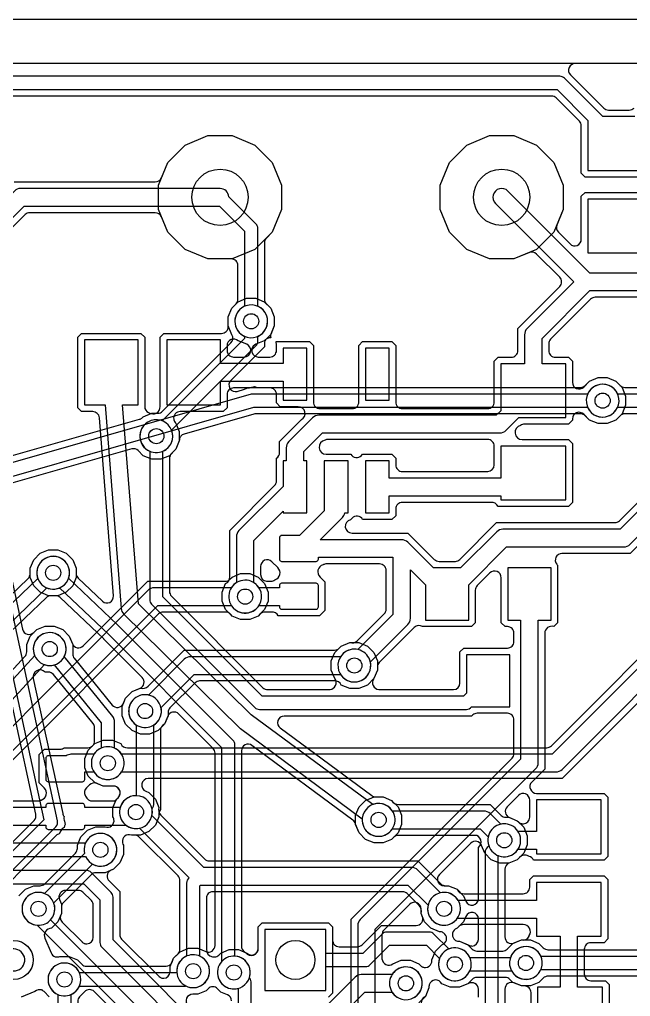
# Model space of a CAD drawing. Header units: millimetres. Extents: x 0 to 56, y 0 to 100.
# Drawn here: x 21.46 to 35.56, y 77.47 to 100 of the extents above; entities that cross this region are included whole.
import ezdxf

# ---------------------------------------------------------------- set-up
doc = ezdxf.new("R2010")
doc.units = ezdxf.units.MM

msp = doc.modelspace()

# ---------------------------------------------------------------- linework, layer by layer
at = {"layer": '16_copper'}
for points in [[(54.832, 98.984), (1.168, 98.984, 0.414214), (1.016, 98.832), (1.016, 70.027, 0.668179)], [(20.889, 89.826), (24.233, 90.78, 0.050779), (24.261, 90.792), (24.272, 90.799, 0.091094), (24.319, 90.84), (24.514, 90.921), (24.656, 90.921, 0.198912), (24.764, 90.965), (26.342, 92.543, 0.329521), (26.366, 92.725), (26.279, 92.934), (26.279, 93.146), (26.36, 93.341), (26.509, 93.49), (26.704, 93.571), (26.916, 93.571), (27.111, 93.49), (27.26, 93.341), (27.341, 93.146), (27.341, 92.934), (27.26, 92.739), (27.159, 92.639, 0.198912), (27.115, 92.531), (27.115, 92.454), (26.339, 91.678, 0.773735), (26.489, 91.424), (26.652, 91.471, 0.074452), (26.693, 91.49), (26.707, 91.499, 0.000113), (26.707, 91.499), (26.718, 91.509, 0.172513), (26.828, 91.521), (26.888, 91.538, 0.140379), (26.969, 91.515), (34.411, 91.515, 0.198916), (34.519, 91.559), (34.619, 91.66), (34.814, 91.741), (35.026, 91.741), (35.221, 91.66), (35.37, 91.511), (35.451, 91.316), (35.451, 91.104), (35.37, 90.909), (35.221, 90.76), (35.026, 90.679), (34.814, 90.679), (34.619, 90.76), (34.519, 90.861, 0.198916), (34.411, 90.905), (26.914, 90.905, 0.069583), (26.872, 90.899), (25.261, 90.44, 0.153127), (25.185, 90.39), (25.178, 90.378, 0.147154), (25.151, 90.284), (25.07, 90.089), (24.921, 89.94), (24.726, 89.859), (24.514, 89.859), (24.319, 89.94), (24.203, 90.057, 0.272263), (24.054, 90.095), (21.043, 89.237, 0.228936)], [(20.845, 89.338), (26.871, 91.058), (34.574, 91.058, 0.957229), (35.279, 91.332), (35.26, 91.378, 0.637026), (34.574, 91.362), (26.85, 91.362, 0.069583), (26.808, 91.357), (20.761, 89.632)], [(20.792, 86.277), (21.662, 87.109, 0.204734), (21.709, 87.219), (21.709, 87.346), (21.79, 87.541), (21.939, 87.69), (22.134, 87.771), (22.346, 87.771), (22.541, 87.69), (22.69, 87.541), (22.771, 87.346), (22.771, 87.134), (22.69, 86.939), (22.541, 86.79), (22.346, 86.709), (22.187, 86.709, 0.193104), (22.082, 86.667), (21.084, 85.713, 0.005594)], [(20.977, 85.821), (22.095, 86.891, 0.967962), (22.408, 87.58), (22.362, 87.599, 0.629297), (21.884, 87.111), (20.765, 86.04, 0.005594)], [(20.062, 83.654), (21.589, 85.31, 0.188394), (21.629, 85.414), (21.629, 85.586), (21.71, 85.781), (21.859, 85.93), (22.054, 86.011), (22.266, 86.011), (22.461, 85.93), (22.61, 85.781), (22.683, 85.604, 0.534516), (22.932, 85.554), (24.17, 86.793), (24.423, 87.046), (26.212, 87.046, 0.198912), (26.32, 87.09), (26.369, 87.14), (26.564, 87.221), (26.776, 87.221), (26.971, 87.14), (27.12, 86.991), (27.201, 86.796), (27.201, 86.584), (27.12, 86.389), (26.971, 86.24), (26.776, 86.159), (26.564, 86.159), (26.369, 86.24, 0.313894), (26.212, 86.334), (24.78, 86.334, 0.198912), (24.673, 86.29), (21.247, 82.864, 0.198912)], [(21.05, 82.883), (24.654, 86.487), (26.351, 86.487, 0.947182), (27.01, 86.858), (26.985, 86.901, 0.541741), (26.351, 86.893), (24.57, 86.893, 0.198912), (24.426, 86.834), (20.613, 83.02)], [(21.238, 81.976), (21.882, 81.976, 0.120614), (21.952, 81.993), (21.961, 81.998, 0.594919), (22.032, 82.278), (21.918, 82.392), (21.918, 83.048), (22.042, 83.172), (22.406, 83.172, 0.069503), (22.448, 83.178), (22.457, 83.182, 0.071134), (22.501, 83.206), (23.042, 83.206, 0.19892), (23.15, 83.25), (23.199, 83.3), (23.394, 83.381), (23.606, 83.381), (23.801, 83.3, 0.313892), (23.958, 83.206), (33.63, 83.206, 0.198912), (33.737, 83.25), (37.013, 86.526)], [(37.016, 86.314), (33.756, 83.053), (23.819, 83.053, 0.549016), (23.181, 83.053), (22.65, 83.053, 0.144743), (22.54, 83.02), (22.122, 83.02), (22.107, 83.016), (22.093, 83.008), (22.082, 82.997), (22.074, 82.983), (22.07, 82.968), (22.07, 82.472), (22.074, 82.457), (22.082, 82.443), (22.093, 82.432), (22.107, 82.424), (22.122, 82.42), (22.918, 82.42), (22.933, 82.424), (22.947, 82.432), (22.958, 82.443), (22.966, 82.457), (22.97, 82.472), (22.97, 82.647), (23.181, 82.647, 0.549016), (23.819, 82.647), (33.84, 82.647, 0.198912), (33.984, 82.706), (37.244, 85.967)], [(37.263, 85.77), (33.987, 82.494), (24.433, 82.494, 0.820685), (24.375, 82.201), (24.451, 82.17), (24.6, 82.021), (24.681, 81.826, 0.313898), (24.725, 81.648), (25.733, 80.64, 0.198912), (25.84, 80.596), (30.657, 80.596), (31.188, 80.065, 0.198912), (31.295, 80.021), (31.366, 80.021), (31.561, 79.94), (31.71, 79.791), (31.762, 79.665, 0.820685), (32.055, 79.723), (32.055, 80.906, 0.729723), (31.965, 81.184), (30.208, 81.184, 0.198912), (30.1, 81.14), (30.051, 81.09), (29.856, 81.009), (29.644, 81.009), (29.449, 81.09), (29.3, 81.239), (29.219, 81.434), (29.219, 81.646), (29.3, 81.841), (29.449, 81.99), (29.644, 82.071), (29.856, 82.071), (30.051, 81.99, 0.313894), (30.208, 81.896), (32.327, 81.896), (32.578, 81.645, 0.198912), (32.685, 81.601), (32.756, 81.601), (32.951, 81.52), (33.1, 81.371), (33.181, 81.176), (33.181, 80.964), (33.1, 80.769), (32.951, 80.62), (32.759, 80.541, 0.303351), (32.665, 80.4), (32.665, 78.841, 0.534512), (32.876, 78.701), (33.044, 78.771), (33.256, 78.771), (33.451, 78.69), (33.551, 78.589, 0.198912), (33.659, 78.545), (38.257, 78.545, 0.668184)], [(21.05, 81.417), (22.07, 81.417), (22.07, 81.372), (22.074, 81.357), (22.082, 81.343), (22.093, 81.332), (22.107, 81.324), (22.122, 81.32), (22.918, 81.32), (22.933, 81.324), (22.947, 81.332), (22.958, 81.343), (22.966, 81.357), (22.97, 81.372), (22.97, 81.417), (23.924, 81.417, 0.218264), (24.232, 81.35), (25.379, 80.204, 0.238277), (25.318, 80.08), (25.318, 78.396), (25.302, 78.39), (25.259, 78.365), (25.22, 78.335), (25.185, 78.3), (25.155, 78.261), (25.13, 78.218), (25.111, 78.172), (25.098, 78.124), (25.092, 78.075), (25.092, 78.025), (25.098, 77.976), (25.111, 77.928), (25.13, 77.882), (25.155, 77.839), (25.185, 77.8), (25.22, 77.765), (25.259, 77.735), (25.302, 77.71), (25.348, 77.691), (25.396, 77.678), (25.445, 77.672), (25.495, 77.672), (25.544, 77.678, 0.733182), (25.622, 78.396), (25.622, 80.017), (25.642, 80.037), (30.426, 80.037), (30.89, 79.572, 0.947182), (31.619, 79.368), (31.632, 79.416, 0.541739), (31.178, 79.86), (30.654, 80.384, 0.198912), (30.51, 80.443), (25.714, 80.443), (24.52, 81.638, 0.971618), (23.786, 81.823), (22.97, 81.823), (22.97, 81.868), (22.966, 81.883), (22.958, 81.897), (22.947, 81.908), (22.933, 81.916), (22.918, 81.92), (22.122, 81.92), (22.107, 81.916), (22.093, 81.908), (22.082, 81.897), (22.074, 81.883), (22.07, 81.868), (22.07, 81.823), (21.05, 81.823)], [(32.512, 77.26), (32.512, 80.717), (32.513, 80.717), (32.528, 80.711, 1), (32.772, 81.429), (32.724, 81.442, 0.104154), (32.568, 81.44), (32.324, 81.684, 0.198912), (32.18, 81.743), (30.069, 81.743, 0.947182), (29.41, 81.372), (29.435, 81.329, 0.541741), (30.069, 81.337), (32.096, 81.337), (32.28, 81.152, 0.137359), (32.291, 80.948), (32.297, 80.933, 0.304509), (32.208, 80.78), (32.208, 77.323)], [(20.244, 80.698), (22.984, 80.698, 0.957229), (23.689, 80.972), (23.67, 81.018, 0.637026), (22.984, 81.002), (20.2, 81.002)], [(26.118, 76.278), (23.622, 78.773), (23.622, 79.76, 0.198912), (23.578, 79.868), (23.118, 80.328, 0.198912), (23.01, 80.372), (20.74, 80.372, 0.198912), (20.632, 80.328), (20.417, 80.112), (9.778, 80.112, 0.081845)], [(9.715, 79.808), (20.48, 79.808, 0.198912), (20.588, 79.852), (20.803, 80.068), (22.947, 80.068), (23.318, 79.697), (23.318, 78.71, 0.198912), (23.362, 78.602), (25.858, 76.107, 0.309038)], [(26.948, 74.468), (22.18, 79.235, 0.944973), (21.65, 79.775), (21.615, 79.74, 0.619153), (21.872, 79.112), (26.688, 74.297)], [(44.813, 76.753), (43.218, 78.348, 0.198912), (43.11, 78.392), (33.496, 78.392, 0.957229), (32.791, 78.118), (32.81, 78.072, 0.637026), (33.496, 78.088), (43.047, 78.088), (44.597, 76.537)], [(22.652, 76.623), (22.652, 77.514, 0.957229), (22.378, 78.219), (22.332, 78.2, 0.637026), (22.348, 77.514), (22.348, 76.56, 0.198912)], [(26.812, 76.706), (26.812, 77.77, 0.220085), (26.769, 77.898), (26.782, 77.946, 1), (26.038, 78.094), (26.032, 78.045, 0.513407), (26.508, 77.655), (26.508, 76.706)], [(27.74, 75.872), (29.434, 77.567), (30.061, 77.567, 0.947182), (30.72, 77.938), (30.695, 77.981, 0.541741), (30.061, 77.973), (29.35, 77.973, 0.198912), (29.206, 77.914), (27.452, 76.16)], [(32.055, 77.449), (32.055, 77.637, 0.563489), (31.821, 77.764), (31.616, 77.679), (31.404, 77.679), (31.209, 77.76, 0.682503), (30.918, 77.737), (30.915, 77.724, 0.087037), (30.911, 77.664), (30.83, 77.469), (30.681, 77.32)], [(44.375, 76.544), (43.028, 77.891, 0.198912), (42.921, 77.935), (33.659, 77.935, 0.198912), (33.551, 77.891), (33.451, 77.79), (33.256, 77.709), (33.044, 77.709), (32.876, 77.779, 0.534512), (32.665, 77.639), (32.665, 77.134)], [(22.151, 77.459), (22.03, 77.58, 0.108038), (21.976, 77.616), (21.973, 77.617, 0.255373), (21.816, 77.584), (21.5, 77.454)], [(26.355, 77.367, 0.303351), (26.261, 77.507), (26.109, 77.57), (26.033, 77.647, 0.414218), (25.817, 77.647), (25.771, 77.6), (25.576, 77.519), (25.46, 77.519, 0.668179), (25.352, 77.259)]]:
    msp.add_lwpolyline(points, format="xyb", dxfattribs=at)
for points in [[(25.807, 94.478), (25.284, 94.694), (24.884, 95.094), (24.668, 95.617), (24.668, 96.183), (24.884, 96.706), (25.284, 97.106), (25.807, 97.322), (26.373, 97.322), (26.896, 97.106), (27.296, 96.706), (27.512, 96.183), (27.512, 95.617), (27.296, 95.094), (26.896, 94.694), (26.373, 94.478)], [(32.307, 94.478), (31.784, 94.694), (31.384, 95.094), (31.168, 95.617), (31.168, 96.183), (31.384, 96.706), (31.784, 97.106), (32.307, 97.322), (32.873, 97.322), (33.396, 97.106), (33.796, 96.706), (34.012, 96.183), (34.012, 95.617), (33.796, 95.094), (33.396, 94.694), (32.873, 94.478)]]:
    msp.add_lwpolyline(points, close=True, dxfattribs=at)
for points in [[(24.694, 90.018, 0.46627), (24.973, 90.527), (26.918, 92.472, 0.198912), (26.962, 92.58), (26.962, 92.694, 0.957229), (26.688, 93.399), (26.642, 93.38, 0.637026), (26.658, 92.694), (26.658, 92.643), (24.757, 90.743), (24.742, 90.749), (24.694, 90.762), (24.645, 90.768), (24.595, 90.768), (24.546, 90.762), (24.498, 90.749), (24.452, 90.73), (24.409, 90.705), (24.37, 90.675), (24.335, 90.64), (24.305, 90.601), (24.28, 90.558), (24.261, 90.512), (24.248, 90.464), (24.242, 90.415), (24.242, 90.365), (24.248, 90.316), (24.261, 90.268), (24.28, 90.222), (24.305, 90.179), (24.335, 90.14), (24.37, 90.105), (24.409, 90.075), (24.452, 90.05), (24.498, 90.031), (24.546, 90.018), (24.595, 90.012), (24.645, 90.012)], [(20.159, 83.148, 0.194436), (20.262, 83.197), (22.037, 85.122, 0.938334), (22.328, 85.82), (22.282, 85.839, 0.651358), (21.813, 85.329), (20.083, 83.452), (18.903, 83.452), (18.008, 84.348, 0.198912), (17.9, 84.392), (17.55, 84.392, 0.198912), (17.442, 84.348), (16.777, 83.682), (13.096, 83.682, 0.957229), (12.391, 83.408), (12.41, 83.362, 0.637026), (13.096, 83.378), (16.84, 83.378, 0.198912), (16.948, 83.422), (17.613, 84.088), (17.837, 84.088), (18.732, 83.192, 0.198912), (18.84, 83.148), (20.15, 83.148)], [(24.254, 83.519), (24.059, 83.6), (23.91, 83.749), (23.829, 83.944), (23.829, 84.156), (23.91, 84.351), (24.059, 84.5), (24.254, 84.581, 0.313898), (24.432, 84.625), (25.263, 85.456), (28.732, 85.456, 0.198912), (28.84, 85.5), (28.889, 85.55), (29.084, 85.631), (29.296, 85.631), (29.491, 85.55), (29.64, 85.401), (29.721, 85.206), (29.721, 84.994), (29.64, 84.799), (29.491, 84.65), (29.296, 84.569), (29.084, 84.569), (28.889, 84.65, 0.313894), (28.732, 84.744), (25.62, 84.744, 0.198912), (25.513, 84.7), (24.935, 84.122, 0.198912), (24.891, 84.015), (24.891, 83.944), (24.81, 83.749), (24.661, 83.6), (24.466, 83.519)], [(24.434, 83.678, 0.420797), (24.73, 84.132), (25.494, 84.897), (28.871, 84.897, 0.947182), (29.53, 85.268), (29.505, 85.311, 0.541741), (28.871, 85.303), (25.41, 85.303, 0.198912), (25.266, 85.244), (24.442, 84.42), (24.434, 84.422), (24.385, 84.428), (24.335, 84.428), (24.286, 84.422), (24.238, 84.409), (24.192, 84.39), (24.149, 84.365), (24.11, 84.335), (24.075, 84.3), (24.045, 84.261), (24.02, 84.218), (24.001, 84.172), (23.988, 84.124), (23.982, 84.075), (23.982, 84.025), (23.988, 83.976), (24.001, 83.928), (24.02, 83.882), (24.045, 83.839), (24.075, 83.8), (24.11, 83.765), (24.149, 83.735), (24.192, 83.71), (24.238, 83.691), (24.286, 83.678), (24.335, 83.672), (24.385, 83.672)], [(23.598, 81.976, 0.355248), (23.766, 82.098), (23.773, 82.11, 0.530513), (23.631, 82.319), (23.394, 82.319), (23.245, 82.381, 0.303356), (23.079, 82.348), (23.008, 82.278, 0.327393), (22.981, 82.1), (22.987, 82.09, 0.351262), (23.158, 81.976), (23.592, 81.976)], [(24.793, 77.887, 0.403268), (24.939, 78.04), (24.939, 78.156), (25.02, 78.351), (25.121, 78.451, 0.198912), (25.165, 78.559), (25.165, 80.139, 0.198912), (25.121, 80.247), (24.222, 81.145, 0.198912), (24.115, 81.189), (24.044, 81.189, 0.589093), (23.838, 81.022), (23.84, 81.008, 0.081463), (23.861, 80.956), (23.861, 80.744), (23.78, 80.549), (23.631, 80.4, 0.085647), (23.575, 80.377), (23.564, 80.371, 0.496527), (23.53, 80.131), (23.775, 79.886), (23.775, 78.899, 0.198912), (23.819, 78.792), (24.679, 77.932), (24.681, 77.931), (24.682, 77.929), (24.693, 77.921), (24.703, 77.912), (24.705, 77.911), (24.706, 77.91), (24.719, 77.904), (24.73, 77.898), (24.732, 77.898), (24.734, 77.897), (24.747, 77.893), (24.76, 77.89), (24.762, 77.889), (24.764, 77.889), (24.777, 77.888), (24.791, 77.887)], [(23.019, 78.682, 0.403268), (23.165, 78.834), (23.165, 79.571, 0.198912), (23.121, 79.678), (22.928, 79.871, 0.198912), (22.821, 79.915), (22.526, 79.915, 0.534521), (22.385, 79.704), (22.431, 79.596), (22.431, 79.384, 0.373164), (22.449, 79.182), (22.905, 78.726), (22.907, 78.725), (22.908, 78.723), (22.918, 78.715), (22.929, 78.707), (22.931, 78.706), (22.932, 78.704), (22.944, 78.698), (22.956, 78.692), (22.958, 78.692), (22.96, 78.691), (22.973, 78.687), (22.986, 78.684), (22.988, 78.684), (22.99, 78.683), (23.003, 78.682), (23.017, 78.681)], [(25.963, 78.379, 0.185957), (26.063, 78.423), (26.109, 78.47), (26.304, 78.551), (26.516, 78.551), (26.711, 78.47, 0.677878), (26.974, 78.575), (26.974, 79.077), (27.063, 79.166), (28.597, 79.166), (28.686, 79.077), (28.686, 78.767, 0.414214), (28.839, 78.615), (29.261, 78.615, 0.198912), (29.368, 78.659), (29.814, 79.105), (30.617, 79.105, 0.534512), (30.758, 79.316), (30.729, 79.384, 0.313894), (30.685, 79.562), (30.407, 79.84, 0.198912), (30.3, 79.884), (25.927, 79.884, 0.414214), (25.775, 79.732), (25.775, 78.559, 0.39707), (25.917, 78.384), (25.928, 78.381), (25.932, 78.381), (25.936, 78.38), (25.947, 78.379), (25.959, 78.379)], [(31.908, 78.631, 0.382177), (32.055, 78.783), (32.055, 79.257, 0.820685), (31.762, 79.315), (31.71, 79.189), (31.561, 79.04, 0.047039), (31.531, 79.026), (31.518, 79.019, 0.524074), (31.516, 78.769), (31.528, 78.761, 0.134025), (31.616, 78.741), (31.818, 78.657), (31.819, 78.656), (31.821, 78.655), (31.822, 78.654), (31.834, 78.648), (31.846, 78.642), (31.848, 78.641), (31.85, 78.64), (31.863, 78.637), (31.876, 78.633), (31.878, 78.633), (31.88, 78.632), (31.893, 78.632), (31.907, 78.631)], [(28.534, 78.158), (29.45, 78.158, 0.198912), (29.558, 78.202), (30.003, 78.648), (30.857, 78.648), (31.157, 78.347, 0.957233), (31.85, 78.042), (31.869, 78.088, 0.637025), (31.373, 78.563), (31.028, 78.908, 0.198912), (30.92, 78.952), (29.94, 78.952, 0.198912), (29.832, 78.908), (29.387, 78.462), (28.534, 78.462), (28.534, 79.014), (27.126, 79.014), (27.126, 77.606), (28.534, 77.606)], [(27.603, 72.582, 0.636435), (27.698, 72.841), (26.535, 74.004), (26.535, 74.171, 0.198912), (26.491, 74.278), (23.187, 77.582, 0.428842), (22.966, 77.575), (22.849, 77.459, 0.198912), (22.805, 77.351), (22.805, 76.749, 0.198912), (22.849, 76.642), (25.736, 73.755, 0.198912), (25.844, 73.711), (25.986, 73.711), (26.181, 73.63), (26.33, 73.481), (26.411, 73.286), (26.411, 73.074), (26.323, 72.864, 0.556655), (26.448, 72.638), (27.582, 72.581), (27.588, 72.582), (27.594, 72.581)]]:
    msp.add_lwpolyline(points, format="xyb", close=True, dxfattribs=at)
at = {"layer": '1_copper'}
for points in [[(54.832, 98.984), (34.285, 98.984, 0.668184), (34.177, 98.724), (34.279, 98.622), (34.279, 98.622), (34.944, 97.957, 0.198912), (35.052, 97.912), (35.536, 97.912, 0.198912), (35.644, 97.957)], [(35.663, 97.76), (34.926, 97.76), (34.038, 98.648, 0.198912), (33.93, 98.692), (20.23, 98.692, 0.198912)], [(36.143, 96.368), (34.517, 96.368), (34.428, 96.457), (34.428, 97.548, 0.198912), (34.383, 97.656), (33.848, 98.191, 0.198912), (33.741, 98.235), (20.419, 98.235, 0.198912)], [(21.343, 96.256), (24.596, 96.256, 0.303346), (24.737, 96.35), (24.884, 96.706), (25.284, 97.106), (25.807, 97.322), (26.373, 97.322), (26.896, 97.106), (27.296, 96.706), (27.512, 96.183), (27.512, 95.617), (27.296, 95.094), (27.159, 94.958, 0.198912), (27.115, 94.85), (27.115, 93.549, 0.198912), (27.159, 93.441), (27.26, 93.341), (27.341, 93.146), (27.341, 92.934), (27.278, 92.783, 0.203774), (27.26, 92.655), (27.246, 92.656, 0.130406), (27.17, 92.639), (27.159, 92.632, 0.092338), (27.111, 92.59), (26.914, 92.509, 0.233867), (26.826, 92.407), (26.822, 92.393, -0.066977), (26.822, 92.346), (26.824, 92.332, 0.345521), (26.972, 92.216), (27.24, 92.216, 0.414214), (27.393, 92.368), (27.393, 92.504, 0.056967), (27.389, 92.539), (27.384, 92.551, -0.006664), (27.385, 92.577), (27.397, 92.574, 0.035044), (27.419, 92.572), (28.158, 92.572), (28.247, 92.483), (28.247, 91.178, 0.414214), (28.4, 91.026), (29.14, 91.026, 0.414214), (29.293, 91.178), (29.293, 92.483), (29.382, 92.572), (30.058, 92.572), (30.147, 92.483), (30.147, 91.178, 0.414214), (30.3, 91.026), (32.265, 91.026, 0.414214), (32.418, 91.178), (32.418, 92.123), (32.507, 92.212), (32.812, 92.212, 0.414214), (32.964, 92.365), (32.964, 92.877), (33.929, 93.842, 0.414214), (33.929, 94.058), (33.395, 94.592, 0.303348), (33.229, 94.625), (32.873, 94.478), (32.307, 94.478), (31.784, 94.694), (31.384, 95.094), (31.168, 95.617), (31.168, 96.183), (31.384, 96.706), (31.784, 97.106), (32.307, 97.322), (32.873, 97.322), (33.396, 97.106), (33.796, 96.706), (34.012, 96.183), (34.012, 95.617), (33.865, 95.261, 0.303348), (33.898, 95.095), (34.167, 94.825, 0.668179), (34.428, 94.933), (34.428, 95.923), (34.517, 96.012), (36.143, 96.012)], [(37.086, 94.153), (34.624, 94.153), (32.734, 96.044, 1), (32.446, 95.756), (34.253, 93.95), (33.176, 92.874, 0.198912), (33.117, 92.73), (33.117, 92.06), (32.57, 92.06), (32.57, 90.977), (32.466, 90.873), (28.37, 90.873, 0.198912), (28.226, 90.814), (27.676, 90.264, 0.198912), (27.617, 90.12), (27.617, 89.82), (27.545, 89.82), (27.545, 89.232), (26.526, 88.214, 0.198912), (26.467, 88.07), (26.467, 87.009), (26.459, 87.005), (26.42, 86.975), (26.385, 86.94), (26.355, 86.901), (26.33, 86.858), (26.311, 86.812), (26.298, 86.764), (26.292, 86.715), (26.292, 86.665), (26.298, 86.616), (26.311, 86.568), (26.33, 86.522), (26.355, 86.479), (26.385, 86.44), (26.42, 86.405), (26.459, 86.375), (26.502, 86.35), (26.548, 86.331), (26.596, 86.318), (26.645, 86.312), (26.695, 86.312), (26.744, 86.318, 0.204748), (26.989, 86.487), (27.46, 86.487), (27.46, 86.452), (27.464, 86.437), (27.472, 86.423), (27.483, 86.412), (27.497, 86.404), (27.512, 86.4), (28.308, 86.4), (28.323, 86.404), (28.337, 86.412), (28.348, 86.423), (28.356, 86.437), (28.36, 86.452), (28.36, 86.948), (28.356, 86.963), (28.348, 86.977), (28.337, 86.988), (28.323, 86.996), (28.308, 87), (27.512, 87), (27.497, 86.996), (27.483, 86.988), (27.472, 86.977), (27.464, 86.963), (27.46, 86.948), (27.46, 86.893), (26.989, 86.893, 0.109827), (26.873, 87.009), (26.873, 87.986), (27.545, 88.658), (27.545, 88.62), (28.095, 88.62), (28.095, 89.82), (28.023, 89.82), (28.023, 90.036), (28.454, 90.467), (32.55, 90.467, 0.198912), (32.694, 90.526), (32.987, 90.82), (34.07, 90.82), (34.07, 92.06), (33.523, 92.06), (33.523, 92.646), (34.624, 93.747), (37.086, 93.747)], [(20.878, 88.949), (21.534, 85.936, 0.593272), (21.791, 85.861), (21.859, 85.93), (22.054, 86.011), (22.266, 86.011), (22.461, 85.93), (22.61, 85.781), (22.691, 85.586), (22.691, 85.364, 0.172192), (22.725, 85.268), (23.6, 84.19, 0.568198), (23.859, 84.228), (23.91, 84.351), (24.059, 84.5), (24.244, 84.576, 0.534516), (24.294, 84.825), (23.409, 85.71, 0.006507), (23.406, 85.713), (22.4, 86.668, 0.192156), (22.295, 86.709), (22.134, 86.709), (21.939, 86.79), (21.79, 86.939), (21.709, 87.134), (21.709, 87.346), (21.79, 87.541), (21.939, 87.69), (22.134, 87.771), (22.346, 87.771), (22.541, 87.69), (22.69, 87.541), (22.771, 87.346), (22.771, 87.222, 0.205682), (22.818, 87.112), (23.375, 86.583, 0.687521), (23.631, 86.706), (23.306, 90.817, 0.391252), (23.154, 90.958), (22.897, 90.958), (22.808, 91.047), (22.808, 92.673), (22.897, 92.762), (24.263, 92.762), (24.352, 92.673), (24.352, 91.073, 0.292782), (24.441, 90.935), (24.452, 90.93, 0.612158), (24.708, 91.073), (24.708, 92.673), (24.797, 92.762), (26.127, 92.762, 0.414214), (26.279, 92.915), (26.279, 93.146), (26.36, 93.341), (26.461, 93.441, 0.198912), (26.505, 93.549), (26.505, 94.325, 0.414214), (26.353, 94.478), (25.807, 94.478), (25.284, 94.694), (24.884, 95.094), (24.737, 95.45, 0.303346), (24.596, 95.544), (21.7, 95.544, 0.198912), (21.593, 95.5), (18.307, 92.214, 0.198912)], [(36.915, 93.594), (34.75, 93.594, 0.198912), (34.643, 93.55), (33.72, 92.627, 0.198912), (33.676, 92.52), (33.676, 92.365, 0.414214), (33.828, 92.212), (34.133, 92.212), (34.222, 92.123), (34.222, 91.631, 0.668184), (34.483, 91.523), (34.619, 91.66), (34.814, 91.741), (35.026, 91.741), (35.221, 91.66), (35.321, 91.559, 0.198912), (35.429, 91.515), (35.905, 91.515, 0.414214)], [(38.11, 91.027), (35.326, 88.243), (32.62, 88.243, 0.198912), (32.476, 88.184), (31.643, 87.35), (31.017, 87.35), (30.424, 87.944, 0.198912), (30.28, 88.003), (28.401, 88.003), (28.914, 88.516, 0.147609), (28.969, 88.62), (29.045, 88.62), (29.045, 89.82), (28.495, 89.82), (28.495, 88.672), (27.923, 88.1), (27.512, 88.1), (27.497, 88.096), (27.483, 88.088), (27.472, 88.077), (27.464, 88.063), (27.46, 88.048), (27.46, 87.552), (27.464, 87.537), (27.472, 87.523), (27.483, 87.512), (27.497, 87.504), (27.512, 87.5), (28.308, 87.5), (28.323, 87.504), (28.337, 87.512), (28.348, 87.523), (28.356, 87.537), (28.36, 87.552), (28.36, 87.597), (30.077, 87.597), (30.077, 86.274), (29.272, 85.47, 0.947182), (29.068, 84.741), (29.116, 84.728, 0.541739), (29.56, 85.182), (30.424, 86.046, 0.198912), (30.483, 86.19), (30.483, 87.309), (30.83, 86.963), (30.83, 86.15), (31.83, 86.15), (31.83, 86.963), (32.704, 87.837), (35.41, 87.837, 0.198912), (35.554, 87.896), (38.267, 90.61)], [(35.905, 90.905), (35.429, 90.905, 0.198912), (35.321, 90.861), (35.221, 90.76), (35.026, 90.679), (34.814, 90.679), (34.619, 90.76), (34.483, 90.897, 0.668184), (34.222, 90.789), (34.222, 90.757), (34.133, 90.668), (33.114, 90.668, 0.153128), (33.027, 90.64), (33.022, 90.637, 0.88932), (33.063, 90.312), (34.133, 90.312), (34.222, 90.223), (34.222, 88.857), (34.133, 88.768), (32.507, 88.768, 0.319075), (32.347, 88.864), (30.3, 88.864, 0.414214), (30.147, 88.712), (30.147, 88.557), (30.058, 88.468), (29.382, 88.468, 0.493785), (29.137, 88.497), (29.102, 88.462, 0.896704), (29.136, 88.156), (30.427, 88.156), (30.68, 87.903), (30.68, 87.903), (31.036, 87.547, 0.198912), (31.144, 87.502), (31.516, 87.502), (31.522, 87.503, 0.189183), (31.624, 87.547), (32.473, 88.396), (35.2, 88.396, 0.198912), (35.307, 88.44), (37.065, 90.197, 0.668179)], [(38.286, 90.413), (35.557, 87.684), (33.979, 87.684, 0.631693), (33.861, 87.436), (33.871, 87.424), (33.882, 87.413), (33.882, 86.087), (33.793, 85.998, 0.519939), (33.586, 85.845), (33.586, 82.713), (33.285, 82.413, 0.668179), (33.393, 82.152), (34.953, 82.152), (35.042, 82.063), (35.042, 80.697), (34.953, 80.608), (33.327, 80.608, 0.219615), (33.222, 80.699), (33.214, 80.704, 0.372549), (33, 80.67), (32.951, 80.62), (32.756, 80.539), (32.544, 80.539), (32.349, 80.62), (32.2, 80.769), (32.124, 80.953, 0.534516), (31.876, 81.003), (31.154, 80.281, 0.668179), (31.261, 80.021), (31.366, 80.021), (31.561, 79.94, 0.334294), (31.728, 79.836), (33.085, 79.836, 0.414214), (33.238, 79.988), (33.238, 80.163), (33.327, 80.252), (34.953, 80.252), (35.042, 80.163), (35.042, 78.797), (34.953, 78.708), (34.648, 78.708, 0.414214), (34.496, 78.555), (34.496, 77.985, 0.414214), (34.648, 77.832), (34.983, 77.832), (35.072, 77.743), (35.072, 76.377)], [(20.213, 79.297), (22.298, 81.382, 0.255282), (22.339, 81.522), (20.693, 89.084, 0.980228)], [(20.004, 79.735), (21.798, 81.529, 0.255282), (21.839, 81.669), (20.282, 88.823, 0.15313)], [(29.673, 76.389), (29.673, 79.016), (33.374, 82.716, 0.198912), (33.433, 82.86), (33.433, 86.15), (33.73, 86.15), (33.73, 87.35), (32.73, 87.35), (32.73, 86.15), (33.027, 86.15), (33.027, 82.944), (29.326, 79.244, 0.198912), (29.267, 79.1), (29.267, 76.389)], [(21.45, 79.791), (21.599, 79.94), (21.794, 80.021), (21.936, 80.021, 0.198912), (22.044, 80.065), (22.755, 80.776, 0.198912), (22.799, 80.884), (22.799, 80.956), (22.88, 81.151), (23.029, 81.3), (23.224, 81.381), (23.436, 81.381, 0.589093), (23.642, 81.548), (23.64, 81.562, 0.081463), (23.619, 81.614), (23.619, 81.826), (23.7, 82.021, 0.800747), (23.631, 82.319), (23.394, 82.319), (23.199, 82.4), (23.05, 82.549), (22.969, 82.744), (22.969, 82.956), (23.05, 83.151), (23.151, 83.251, 0.198912), (23.195, 83.359), (23.195, 83.668, 0.172192), (23.161, 83.764), (22.244, 84.893, 0.225908), (22.126, 84.949), (22.054, 84.949, 0.76843), (21.78, 84.804), (22.459, 81.686, 0.058642), (22.471, 81.652), (22.473, 81.648, 0.042593), (22.49, 81.622), (22.495, 81.617, 0.173117), (22.498, 81.507), (22.515, 81.431, 0.044908), (22.504, 81.406), (22.502, 81.402, 0.042592), (22.496, 81.371), (22.495, 81.364, 0.173127), (22.42, 81.284), (22.378, 81.219, 0.129837), (22.311, 81.18), (20.435, 79.304, 0.198912)], [(29.114, 76.528), (29.114, 79.247), (32.83, 82.963, 0.198912), (32.874, 83.07), (32.874, 83.845, 0.414214), (32.722, 83.998), (32.022, 83.998, 0.172369), (31.926, 83.963), (31.914, 83.953), (31.896, 83.935), (27.571, 83.935, 0.723353), (27.481, 83.66), (29.59, 82.1, 0.160528), (29.681, 82.071), (29.856, 82.071), (30.051, 81.99), (30.2, 81.841), (30.281, 81.646), (30.281, 81.434), (30.2, 81.239), (30.051, 81.09), (29.856, 81.009), (29.644, 81.009), (29.449, 81.09), (29.3, 81.239), (29.217, 81.441, 0.189266), (29.158, 81.536), (26.828, 83.258, 0.61568), (26.585, 83.136), (26.585, 78.624, 0.240192), (26.648, 78.501), (26.657, 78.494, 0.01276), (26.665, 78.49), (26.679, 78.483, 0.748024), (26.974, 78.575), (26.974, 79.077), (27.063, 79.166), (28.597, 79.166), (28.686, 79.077), (28.686, 77.543), (28.597, 77.454)], [(30.583, 77.451, 0.947182), (30.212, 78.11), (30.169, 78.085, 0.541741), (30.177, 77.451)], [(33.268, 76.377), (33.268, 77.557, 0.414214), (33.115, 77.709), (33.044, 77.709), (32.849, 77.79), (32.779, 77.861, 0.198912), (32.671, 77.905), (32.019, 77.905, 0.198912), (31.911, 77.861), (31.811, 77.76), (31.616, 77.679), (31.404, 77.679), (31.209, 77.76, 0.682503), (30.918, 77.737), (30.915, 77.724, 0.087037), (30.911, 77.664), (30.83, 77.469, 0.313894), (30.736, 77.312)]]:
    msp.add_lwpolyline(points, format="xyb", dxfattribs=at)
for points in [[(20.293, 98.388), (33.867, 98.388), (34.58, 97.674), (34.58, 96.52), (36.08, 96.52)], [(36.08, 95.86), (34.58, 95.86), (34.58, 94.62), (36.08, 94.62)], [(20.395, 89.019), (22.023, 81.539), (19.997, 79.513)]]:
    msp.add_lwpolyline(points, dxfattribs=at)
for points in [[(18.11, 92.233), (21.574, 95.697), (26.078, 95.697), (26.658, 95.117), (26.658, 93.386, 0.957229), (26.932, 92.681), (26.978, 92.7, 0.637026), (26.962, 93.386), (26.962, 95.18, 0.198912), (26.918, 95.288), (26.292, 95.913, 0.394855), (26.09, 96.103), (21.49, 96.103, 0.198912), (21.346, 96.044), (17.693, 92.39), (16.61, 92.39), (16.61, 91.15), (18.11, 91.15)], [(29.824, 81.168, 1), (29.676, 81.912), (29.628, 81.899), (29.614, 81.893), (26.812, 83.965), (24.207, 86.522), (23.843, 91.11), (24.2, 91.11), (24.2, 92.61), (22.96, 92.61), (22.96, 91.11), (23.436, 91.11), (23.807, 86.414, 0.180892), (23.868, 86.285), (26.538, 83.665, 0.03483), (26.559, 83.647), (29.372, 81.567), (29.372, 81.565), (29.372, 81.515), (29.378, 81.466), (29.391, 81.418), (29.41, 81.372), (29.435, 81.329), (29.465, 81.29), (29.5, 81.255), (29.539, 81.225), (29.582, 81.2), (29.628, 81.181), (29.676, 81.168), (29.725, 81.162), (29.775, 81.162)], [(26.649, 92.216, 0.818062), (26.706, 92.509), (26.509, 92.59, 0.656747), (26.252, 92.479), (26.252, 92.368, 0.414214), (26.405, 92.216), (26.648, 92.216)], [(21.37, 78.059, 0.924472), (21.33, 78.564), (19.245, 78.564), (11.154, 86.655), (11.154, 88.3, 0.198912), (11.08, 88.48), (7.13, 92.43, 1), (6.77, 92.07), (10.646, 88.195), (10.646, 86.55, 0.198912), (10.72, 86.37), (18.96, 78.13, 0.198912), (19.14, 78.056), (21.33, 78.056)], [(37.45, 92.11), (36.21, 92.11), (36.21, 91.362), (35.266, 91.362, 0.957229), (34.561, 91.088), (34.58, 91.042, 0.637026), (35.266, 91.058), (36.21, 91.058), (36.21, 90.61), (37.45, 90.61)], [(28.629, 84.545, 0.561566), (28.741, 84.798), (28.659, 84.994), (28.659, 85.206), (28.74, 85.401), (28.889, 85.55), (29.084, 85.631, 0.313898), (29.262, 85.675), (29.88, 86.293, 0.198912), (29.924, 86.4), (29.924, 87.292, 0.414214), (29.772, 87.444), (28.548, 87.444, 0.120621), (28.478, 87.427), (28.469, 87.422, 0.59492), (28.398, 87.142), (28.512, 87.028), (28.512, 86.372), (28.388, 86.248), (27.432, 86.248, 0.297964), (27.282, 86.334), (27.128, 86.334, 0.198912), (27.02, 86.29), (26.971, 86.24), (26.776, 86.159), (26.564, 86.159), (26.369, 86.24), (26.22, 86.389), (26.139, 86.584), (26.139, 86.796), (26.22, 86.991, 0.313894), (26.314, 87.148), (26.314, 88.217), (27.348, 89.251, 0.198912), (27.393, 89.359), (27.393, 89.883, 0.263965), (27.464, 90.018), (27.464, 90.267), (27.717, 90.52), (27.717, 90.52), (27.97, 90.773, 0.787905), (27.897, 91.068), (27.482, 91.068), (27.393, 91.157), (27.393, 91.352, 0.414214), (27.24, 91.504), (26.405, 91.504, 0.414214), (26.252, 91.352), (26.252, 91.047), (26.163, 90.958), (25.171, 90.958, 0.463074), (25.021, 90.78), (25.023, 90.767, 0.134183), (25.07, 90.691), (25.151, 90.496), (25.151, 90.284), (25.07, 90.089), (24.969, 89.989, 0.198912), (24.925, 89.881), (24.925, 86.809, 0.198912), (24.969, 86.702), (27.082, 84.589, 0.198912), (27.189, 84.545), (28.627, 84.545)], [(31.776, 84.088, 0.231838), (31.896, 84.15), (32.78, 84.15), (32.78, 85.35), (31.78, 85.35), (31.78, 84.466), (31.707, 84.392), (27.063, 84.392), (24.772, 86.683), (24.772, 90.044, 0.957229), (24.498, 90.749), (24.452, 90.73, 0.637026), (24.468, 90.044), (24.468, 86.62, 0.198912), (24.512, 86.512), (26.892, 84.132, 0.198912), (27, 84.088), (31.77, 84.088)], [(32.269, 89.576, 0.406906), (32.418, 89.728), (32.418, 90.162, 0.414214), (32.265, 90.314), (28.58, 90.314, 0.101646), (28.52, 90.302), (28.515, 90.299, 0.924054), (28.543, 89.972), (29.108, 89.972, 0.493794), (29.353, 89.943), (29.382, 89.972), (30.058, 89.972), (30.147, 89.883), (30.147, 89.728, 0.414214), (30.3, 89.575), (32.265, 89.575)], [(26.484, 77.648, 0.879763), (26.432, 78.398), (26.432, 83.27, 0.198912), (26.388, 83.378), (23.728, 86.038, 0.006507), (23.725, 86.041), (22.596, 87.112, 0.945031), (21.9, 87.408), (21.881, 87.362, 0.646168), (22.386, 86.891), (23.514, 85.821), (26.128, 83.207), (26.128, 78.272), (26.125, 78.27), (26.095, 78.231), (26.07, 78.188), (26.051, 78.142), (26.038, 78.094), (26.032, 78.045), (26.032, 77.995), (26.038, 77.946), (26.051, 77.898), (26.07, 77.852), (26.095, 77.809), (26.125, 77.77), (26.16, 77.735), (26.199, 77.705), (26.242, 77.68), (26.288, 77.661), (26.336, 77.648), (26.385, 77.642), (26.435, 77.642)], [(27.268, 87.046, 0.153115), (27.353, 87.077), (27.358, 87.08, 0.580018), (27.422, 87.358), (27.286, 87.494, 0.668179), (27.026, 87.386), (27.026, 87.198, 0.384459), (27.162, 87.046), (27.178, 87.046), (27.262, 87.046)], [(31.479, 84.545, 0.406906), (31.628, 84.697), (31.628, 85.413), (31.717, 85.502), (32.722, 85.502, 0.414214), (32.874, 85.655), (32.874, 85.845, 0.414214), (32.722, 85.998), (32.667, 85.998), (32.578, 86.087), (32.578, 87.127, 0.668179), (32.317, 87.235), (32.027, 86.944, 0.198912), (31.982, 86.836), (31.982, 86.087), (31.893, 85.998), (30.762, 85.998, 0.35568), (30.571, 85.978), (29.765, 85.172, 0.198912), (29.721, 85.065), (29.721, 84.994), (29.639, 84.798, 0.563423), (29.753, 84.545), (31.475, 84.545)], [(23.574, 82.478, 0.733182), (23.652, 83.196), (23.652, 83.83, 0.172192), (23.618, 83.926), (22.497, 85.307, 0.944297), (21.845, 85.691), (21.82, 85.648, 0.646727), (22.26, 85.115), (23.348, 83.776), (23.348, 83.196), (23.332, 83.19), (23.289, 83.165), (23.25, 83.135), (23.215, 83.1), (23.185, 83.061), (23.16, 83.018), (23.141, 82.972), (23.128, 82.924), (23.122, 82.875), (23.122, 82.825), (23.128, 82.776), (23.141, 82.728), (23.16, 82.682), (23.185, 82.639), (23.215, 82.6), (23.25, 82.565), (23.289, 82.535), (23.332, 82.51), (23.378, 82.491), (23.426, 82.478), (23.475, 82.472), (23.525, 82.472)], [(24.224, 81.348, 0.376373), (24.528, 81.745), (24.522, 81.794, 0.176657), (24.563, 81.93), (24.563, 83.731, 0.947182), (24.192, 84.39), (24.149, 84.365, 0.541741), (24.157, 83.731), (24.157, 82.098), (24.125, 82.098), (24.076, 82.092), (24.028, 82.079), (23.982, 82.06), (23.939, 82.035), (23.9, 82.005), (23.865, 81.97), (23.835, 81.931), (23.81, 81.888), (23.791, 81.842), (23.778, 81.794), (23.772, 81.745), (23.772, 81.695), (23.778, 81.646), (23.791, 81.598), (23.81, 81.552), (23.835, 81.509), (23.865, 81.47), (23.9, 81.435), (23.939, 81.405), (23.982, 81.38), (24.028, 81.361), (24.076, 81.348), (24.125, 81.342), (24.175, 81.342)], [(24.846, 78.165, 0.294838), (24.982, 78.259), (25.02, 78.351), (25.169, 78.5), (25.364, 78.581), (25.576, 78.581), (25.764, 78.502, 0.534512), (25.975, 78.643), (25.975, 83.081, 0.198912), (25.931, 83.188), (25.135, 83.984, 0.534516), (24.886, 83.934), (24.81, 83.749, 0.313894), (24.716, 83.592), (24.716, 81.781, 0.17399), (24.681, 81.685), (24.681, 81.614), (24.6, 81.419), (24.451, 81.27), (24.256, 81.189), (24.044, 81.189, 0.589348), (23.838, 81.022), (23.84, 81.008, 0.081467), (23.861, 80.956), (23.861, 80.744), (23.78, 80.549), (23.631, 80.4), (23.436, 80.319), (23.224, 80.319, 0.198912), (23.116, 80.275), (22.475, 79.634, 0.198912), (22.431, 79.526), (22.431, 79.384), (22.35, 79.189), (22.201, 79.04, 0.55535), (22.049, 78.812), (22.19, 78.471, 0.218474), (22.283, 78.385), (22.295, 78.382, 0.151919), (22.394, 78.391), (22.606, 78.391), (22.801, 78.31), (22.901, 78.209, 0.198912), (23.009, 78.165), (24.841, 78.165)], [(33.091, 81.449, 0.403273), (33.238, 81.601), (33.238, 81.997, 0.668179), (32.977, 82.105), (32.717, 81.844, 0.534516), (32.767, 81.596), (32.951, 81.52), (32.977, 81.493), (32.979, 81.492), (32.98, 81.49), (32.991, 81.482), (33.001, 81.473), (33.003, 81.473), (33.005, 81.471), (33.017, 81.465), (33.029, 81.459), (33.03, 81.459), (33.032, 81.458), (33.045, 81.454), (33.058, 81.451), (33.06, 81.451), (33.062, 81.45), (33.075, 81.449), (33.089, 81.448)], [(32.724, 80.698, 0.204748), (32.969, 80.867), (33.39, 80.867), (33.39, 80.76), (34.89, 80.76), (34.89, 82), (33.39, 82), (33.39, 81.273), (32.969, 81.273), (32.965, 81.281), (32.935, 81.32), (32.9, 81.355), (32.861, 81.385), (32.818, 81.41), (32.772, 81.429), (32.724, 81.442), (32.675, 81.448), (32.625, 81.448), (32.576, 81.442), (32.528, 81.429), (32.482, 81.41), (32.439, 81.385), (32.4, 81.355), (32.365, 81.32), (32.335, 81.281), (32.31, 81.238), (32.291, 81.192), (32.278, 81.144), (32.272, 81.095), (32.272, 81.045), (32.278, 80.996), (32.291, 80.948), (32.31, 80.902), (32.335, 80.859), (32.365, 80.82), (32.4, 80.785), (32.439, 80.755), (32.482, 80.73), (32.528, 80.711), (32.576, 80.698), (32.625, 80.692), (32.675, 80.692)], [(21.974, 79.118, 0.46627), (22.253, 79.627), (23.145, 80.52, 0.961173), (23.541, 81.165), (23.498, 81.19, 0.631029), (22.961, 80.766), (22.037, 79.843), (22.022, 79.849), (21.974, 79.862), (21.925, 79.868), (21.875, 79.868), (21.826, 79.862), (21.778, 79.849), (21.732, 79.83), (21.689, 79.805), (21.65, 79.775), (21.615, 79.74), (21.585, 79.701), (21.56, 79.658), (21.541, 79.612), (21.528, 79.564), (21.522, 79.515), (21.522, 79.465), (21.528, 79.416), (21.541, 79.368), (21.56, 79.322), (21.585, 79.279), (21.615, 79.24), (21.65, 79.205), (21.689, 79.175), (21.732, 79.15), (21.778, 79.131), (21.826, 79.118), (21.875, 79.112), (21.925, 79.112)], [(34.92, 77.68), (34.343, 77.68), (34.343, 78.86), (34.89, 78.86), (34.89, 80.1), (33.39, 80.1), (33.39, 79.683), (31.585, 79.683, 0.961757), (30.92, 79.322), (30.945, 79.279, 0.531705), (31.573, 79.277), (33.39, 79.277), (33.39, 78.86), (33.937, 78.86), (33.937, 77.68), (33.42, 77.68), (33.42, 76.44), (34.92, 76.44)], [(30.833, 78.137, 0.317039), (30.972, 78.243), (30.975, 78.256, 0.087037), (30.979, 78.316), (31.06, 78.511), (31.209, 78.66, 0.046994), (31.239, 78.674), (31.252, 78.681, 0.524074), (31.254, 78.931), (31.242, 78.939, 0.134025), (31.154, 78.959), (30.959, 79.04), (30.81, 79.189), (30.729, 79.384), (30.729, 79.489, 0.668179), (30.469, 79.596), (29.87, 78.997, 0.198912), (29.826, 78.89), (29.826, 78.334, 0.566357), (30.078, 78.219), (30.274, 78.301), (30.486, 78.301), (30.681, 78.22), (30.719, 78.181), (30.721, 78.18), (30.722, 78.178), (30.733, 78.17), (30.743, 78.162), (30.745, 78.161), (30.746, 78.16), (30.759, 78.154), (30.77, 78.147), (30.772, 78.147), (30.774, 78.146), (30.787, 78.143), (30.8, 78.139), (30.802, 78.139), (30.804, 78.138), (30.817, 78.138), (30.831, 78.137)], [(32.617, 78.515, 0.189183), (32.719, 78.559), (32.849, 78.69), (33.044, 78.771, 0.365177), (33.223, 78.86), (33.228, 78.87, 0.60994), (33.085, 79.124), (31.708, 79.124, 0.172369), (31.612, 79.09), (31.6, 79.08), (31.561, 79.04, 0.047048), (31.531, 79.026), (31.518, 79.019, 0.524074), (31.516, 78.769), (31.528, 78.761, 0.134025), (31.616, 78.741), (31.811, 78.66), (31.911, 78.559, 0.198912), (32.019, 78.515), (32.611, 78.515)], [(22.574, 77.488, 0.244665), (22.846, 77.708), (25.28, 77.708, 0.037646), (25.303, 77.71), (25.348, 77.691, 1), (25.592, 78.409), (25.544, 78.422, 0.503783), (25.093, 78.012), (22.846, 78.012), (22.84, 78.028), (22.815, 78.071), (22.785, 78.11), (22.75, 78.145), (22.711, 78.175), (22.668, 78.2), (22.622, 78.219), (22.574, 78.232), (22.525, 78.238), (22.475, 78.238), (22.426, 78.232), (22.378, 78.219), (22.332, 78.2), (22.289, 78.175), (22.25, 78.145), (22.215, 78.11), (22.185, 78.071), (22.16, 78.028), (22.141, 77.982), (22.128, 77.934), (22.122, 77.885), (22.122, 77.835), (22.128, 77.786), (22.141, 77.738), (22.16, 77.692), (22.185, 77.649), (22.215, 77.61), (22.25, 77.575), (22.289, 77.545), (22.332, 77.52), (22.378, 77.501), (22.426, 77.488), (22.475, 77.482), (22.525, 77.482)], [(31.584, 77.838, 0.244665), (31.856, 78.058), (32.819, 78.058, 0.97775), (33.49, 78.408), (33.465, 78.451, 0.621275), (32.791, 78.362), (31.856, 78.362), (31.85, 78.378), (31.825, 78.421), (31.795, 78.46), (31.76, 78.495), (31.721, 78.525), (31.678, 78.55), (31.632, 78.569), (31.584, 78.582), (31.535, 78.588), (31.485, 78.588), (31.436, 78.582), (31.388, 78.569), (31.342, 78.55), (31.299, 78.525), (31.26, 78.495), (31.225, 78.46), (31.195, 78.421), (31.17, 78.378), (31.151, 78.332), (31.138, 78.284), (31.132, 78.235), (31.132, 78.185), (31.138, 78.136), (31.151, 78.088), (31.17, 78.042), (31.195, 77.999), (31.225, 77.96), (31.26, 77.925), (31.299, 77.895), (31.342, 77.87), (31.388, 77.851), (31.436, 77.838), (31.485, 77.832), (31.535, 77.832)]]:
    msp.add_lwpolyline(points, format="xyb", close=True, dxfattribs=at)
for points in [[(26.1, 91.657), (27.545, 91.657), (27.545, 91.22), (28.095, 91.22), (28.095, 92.42), (27.545, 92.42), (27.545, 92.063), (26.1, 92.063), (26.1, 92.61), (24.86, 92.61), (24.86, 91.11), (26.1, 91.11)], [(29.995, 92.42), (29.445, 92.42), (29.445, 91.22), (29.995, 91.22)], [(29.995, 89.017), (32.57, 89.017), (32.57, 88.92), (34.07, 88.92), (34.07, 90.16), (32.57, 90.16), (32.57, 89.423), (29.995, 89.423), (29.995, 89.82), (29.445, 89.82), (29.445, 88.62), (29.995, 88.62)], [(28.534, 79.014), (27.126, 79.014), (27.126, 77.606), (28.534, 77.606)]]:
    msp.add_lwpolyline(points, close=True, dxfattribs=at)
at = {"layer": 'drills_PTH'}
for centre, radius in [((26.09, 95.9), 0.65), ((32.59, 95.9), 0.65), ((21.33, 78.31), 0.45), ((27.83, 78.31), 0.45)]:
    msp.add_circle(centre, radius, dxfattribs=at)
at = {"layer": 'drills_via_1_16'}
for centre in [(26.81, 93.04), (34.92, 91.21), (24.62, 90.39), (22.24, 87.24), (26.67, 86.69), (22.16, 85.48), (29.19, 85.1), (24.36, 84.05), (23.5, 82.85), (24.15, 81.72), (29.75, 81.54), (32.65, 81.07), (23.33, 80.85), (21.9, 79.49), (31.26, 79.49), (33.15, 78.24), (25.47, 78.05), (26.41, 78.02), (31.51, 78.21), (22.5, 77.86), (30.38, 77.77)]:
    msp.add_circle(centre, 0.175, dxfattribs=at)
at = {"layer": 'outline'}
msp.add_lwpolyline([(0, 0), (56, 0), (56, 100), (0, 100), (0, 0)], close=True, dxfattribs=at)

doc.saveas('drawing.dxf')
